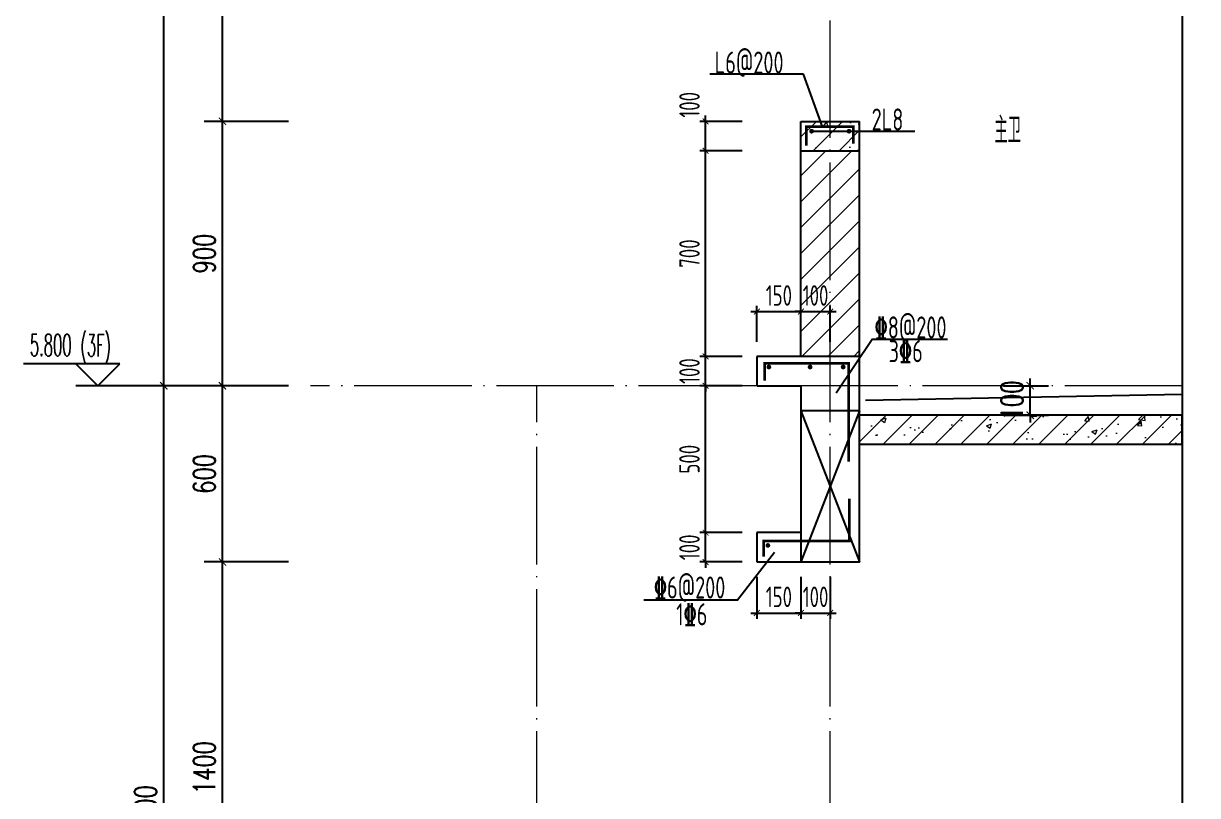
# Model space of a CAD drawing. Extents: x -668857 to 143095, y -247466 to 228182.
# Drawn here: x 67398 to 71397, y 156988 to 159617 of the extents above; entities that cross this region are included whole.
import ezdxf

# ---------------------------------------------------------------- set-up
doc = ezdxf.new("R2010")
doc.units = 0
doc.header["$LTSCALE"] = 1000
doc.linetypes.add('DOTE', pattern=[2.4200000000000004, 2, -0.2, 0.02, -0.2])
doc.layers.get('0').update_dxf_attribs({"linetype": 'CONTINUOUS'})
doc.layers.get('DEFPOINTS').update_dxf_attribs({"linetype": 'CONTINUOUS'})
for name, color, linetype in [('DIM', 2, 'CONTINUOUS'), ('DIM_ELEV', 3, 'CONTINUOUS'), ('DIM_SYMB', 3, 'CONTINUOUS'), ('PUB_DIM', 3, 'CONTINUOUS'), ('PUB_TEXT', 2, 'CONTINUOUS'), ('REIN', 6, 'CONTINUOUS'), ('S-大样-砼线', 7, 'CONTINUOUS'), ('S-引出线', 40, 'CONTINUOUS'), ('TEXT', 2, 'CONTINUOUS'), ('WALL', 5, 'CONTINUOUS'), ('看线', 251, 'CONTINUOUS')]:
    doc.layers.add(name, color=color, linetype=linetype)
for name, color, linetype, lineweight in [('DOTE', 19, 'DOTE', 9), ('PUB_HATCH', 8, 'CONTINUOUS', 9), ('内粉刷', 37, 'CONTINUOUS', 9)]:
    doc.layers.add(name, color=color, linetype=linetype, lineweight=lineweight)
doc.styles.add('_TCH_DIM', font='SIMPLEX.shx', dxfattribs={"width": 0.7, "bigfont": 'GBCBIG.shx'})
doc.styles.add('_TCH_DIM_T3', font='SIMPLEX', dxfattribs={"width": 0.7058823529411765, "bigfont": 'GBCBIG'})
doc.styles.add('DIM_FONT_T3', font='SIMPLEX', dxfattribs={"width": 0.7058823529411765, "bigfont": 'GBCBIG'})
doc.styles.add('TSSD_DIMENSION', font='Tssdeng.shx', dxfattribs={"width": 0.7, "bigfont": 'tssdchn.shx'})
doc.styles.add('TSSD_REIN', font='tssdeng.shx', dxfattribs={"width": 0.7, "height": 300, "bigfont": 'tssdchn.shx'})
doc.styles.add('w', font='tssdeng.shx', dxfattribs={"width": 0.8, "bigfont": 'tssdchn.shx'})
doc.dimstyles.new('_TCH_ARCH&&25', dxfattribs={"dimtxt": 74.375, "dimasz": 25, "dimexe": 62.5, "dimexo": 75, "dimgap": 25, "dimtad": 1, "dimdec": 0, "dimzin": 0, "dimdsep": 46, "dimtxsty": '_TCH_DIM_T3', "dimblk": 'ARCHTICK', "dimcen": 0.09, "dimclrt": 7, "dimazin": 0, "dimtfac": 1, "dimtdec": 0, "dimtix": 1, "dimtmove": 2, "dimatfit": 3, "dimldrblk": 'ARCHTICK', "dimfxl": 0, "dimtolj": 1, "dimtzin": 0, "dimarcsym": 0})
doc.dimstyles.new('TSSD_20_20', dxfattribs={"dimtxt": 60, "dimasz": 20, "dimexe": 20, "dimexo": 50, "dimgap": 20, "dimtad": 1, "dimdec": 0, "dimzin": 0, "dimdsep": 46, "dimtxsty": 'TSSD_DIMENSION', "dimblk": 'ARCHTICK', "dimblk1": 'ARCHTICK', "dimblk2": 'ARCHTICK', "dimcen": 0, "dimdle": 20, "dimclrt": 7, "dimadec": 0, "dimazin": 0, "dimtfac": 1, "dimtdec": 0, "dimtix": 1, "dimtmove": 2, "dimatfit": 3, "dimfxl": 0, "dimtolj": 1, "dimtzin": 0, "dimarcsym": 0})
pattern_1 = [(45, (0, 0), (-44.19417382415921, 44.19417382415922), []), (49.99999999999999, (0, 0), (179.3150456501884, -15.68803374564878), [18.75, -206.25]), (355, (0, 0), (-34.68783340325, 188.048033425003), [15, -165]), (100.4514, (14.94292, -1.307335), (144.6273454285054, 172.3598855152384), [15.9350475, -175.285528]), (46.18420000000002, (0, 50), (266.8102621564111, -41.37975358225452), [28.125, -309.3749999999999]), (96.6356, (22.23418625, 46.55167325), (233.6656763871758, 243.5294677251104), [23.902572, -262.92825]), (351.1842, (0, 50), (233.6654862834068, 243.5296502313311), [22.5, -247.5]), (21, (25, 37.5), (149.2267630296154, -100.6547226663347), [18.75, -206.25]), (326.0000000000001, (25, 37.5), (60.82883298039543, 181.2875112617133), [15, -165]), (71.4514, (37.43555825, 29.1120985), (210.0556571453725, 80.6326241774881), [15.9350475, -175.285528]), (37.50000000000001, (0, 0), (3.039963829322667, 83.22346345782788), [0, -163, 0, -167.5, 0, -165.625]), (7.499999999999999, (0, 0), (65.76738436053715, 98.60292797059006), [0, -95.5, 0, -159.25, 0, -63.125]), (327.5, (-55.75, 0), (133.4556090431022, -5.638717933594939), [0, -62.5, 0, -195, 0, -258.75]), (317.5, (-80.75, 0), (145.7965423355966, 25.02624558307943), [0, -81.25, 0, -129.5, 0, -183.75])]

# ---------------------------------------------------------------- blocks, each defined once
blk = doc.blocks.new('_ArchTick')
at = {"color": 0, "linetype": 'ByBlock', "const_width": 0.15}
blk.add_lwpolyline([(-0.5, -0.5), (0.5, 0.5)], dxfattribs=at)
blk = doc.blocks.new('*D2171')
at = {"layer": 'DEFPOINTS', "color": 0}
for p in [(910898.228396084, -114386.082387041), (911064.1882811756, -114386.082387041), (910898.228396084, -114486.0823868571)]:
    blk.add_point(p, dxfattribs=at)
at = {"layer": 'PUB_DIM', "color": 0, "lineweight": -2}
for p, q in [((911064.1882811756, -114386.082387041), (911064.1882811756, -114361.082387041)), ((910973.228396084, -114386.082387041), (911126.6882811756, -114386.082387041)), ((911064.1882811756, -114486.0823868571), (911064.1882811756, -114386.082387041)), ((910973.228396084, -114486.0823868571), (911126.6882811756, -114486.0823868571)), ((911064.1882811756, -114486.0823868571), (911064.1882811756, -114511.0823868571))]:
    blk.add_line(p, q, dxfattribs=at)
at = {"layer": 'PUB_DIM', "color": 0, "lineweight": -2, "xscale": 25, "yscale": 25, "zscale": 25}
for p, rotation in [((911064.1882811756, -114386.082387041), 270), ((911064.1882811756, -114486.0823868571), 90)]:
    blk.add_blockref('_ArchTick', p, dxfattribs=dict(at, rotation=rotation))
at = {"layer": 'PUB_DIM', "color": 7, "insert": (911002.0007811756, -114436.0823869489), "char_height": 74.375, "attachment_point": 5, "rotation": 90, "style": '_TCH_DIM_T3'}
blk.add_mtext('\\A1;100', dxfattribs=at)
blk = doc.blocks.new('*D2172')
at = {"layer": 'DEFPOINTS', "color": 0}
for p in [(909958.4352635219, -113486.0823868667), (910133.0460299711, -113486.0823868667), (910133.0460299711, -113586.0823868667)]:
    blk.add_point(p, dxfattribs=at)
at = {"layer": 'DIM', "color": 0, "lineweight": -2}
for p, q in [((910083.0460299711, -113486.0823868667), (909938.4352635219, -113486.0823868667)), ((909958.4352635219, -113606.0823868667), (909958.4352635219, -113466.0823868667)), ((910083.0460299711, -113586.0823868667), (909938.4352635219, -113586.0823868667))]:
    blk.add_line(p, q, dxfattribs=at)
at = {"layer": 'DIM', "color": 0, "lineweight": -2, "xscale": 20, "yscale": 20, "zscale": 20}
for p, rotation in [((909958.4352635219, -113486.0823868667), 90), ((909958.4352635219, -113586.0823868667), 270)]:
    blk.add_blockref('_ArchTick', p, dxfattribs=dict(at, rotation=rotation))
at = {"layer": 'DIM', "color": 7, "insert": (909903.4352635219, -113429.6336689178), "char_height": 70, "attachment_point": 5, "rotation": 90, "style": 'TSSD_DIMENSION'}
blk.add_mtext('\\A1;100', dxfattribs=at)
blk = doc.blocks.new('*D2173')
at = {"layer": 'DEFPOINTS', "color": 0}
for p in [(909958.4352635219, -114286.0825243752), (910133.0460299711, -114286.0825243752), (910133.0460299711, -114386.0825243908)]:
    blk.add_point(p, dxfattribs=at)
at = {"layer": 'DIM', "color": 0, "lineweight": -2}
for p, q in [((910083.0460299711, -114286.0825243752), (909938.4352635219, -114286.0825243752)), ((909958.4352635219, -114286.0825243752), (909958.4352635219, -114266.0825243752)), ((909958.4352635219, -114386.0825243908), (909958.4352635219, -114286.0825243752)), ((910083.0460299711, -114386.0825243908), (909938.4352635219, -114386.0825243908)), ((909958.4352635219, -114386.0825243908), (909958.4352635219, -114406.0825243908))]:
    blk.add_line(p, q, dxfattribs=at)
at = {"layer": 'DIM', "color": 0, "lineweight": -2, "xscale": 20, "yscale": 20, "zscale": 20}
for p, rotation in [((909958.4352635219, -114286.0825243752), 270), ((909958.4352635219, -114386.0825243908), 90)]:
    blk.add_blockref('_ArchTick', p, dxfattribs=dict(at, rotation=rotation))
at = {"layer": 'DIM', "color": 7, "insert": (909903.4352635219, -114336.0825243829), "char_height": 70, "attachment_point": 5, "rotation": 90, "style": 'TSSD_DIMENSION'}
blk.add_mtext('\\A1;100', dxfattribs=at)
blk = doc.blocks.new('*D2174')
at = {"layer": 'DEFPOINTS', "color": 0}
for p in [(909958.4352635219, -114386.0825243908), (910133.0460299711, -114386.0825243908), (910133.0460299711, -114886.0825243908)]:
    blk.add_point(p, dxfattribs=at)
at = {"layer": 'DIM', "color": 0, "lineweight": -2}
for p, q in [((909958.4352635219, -114906.0825243908), (909958.4352635219, -114366.0825243908)), ((910083.0460299711, -114386.0825243908), (909938.4352635219, -114386.0825243908)), ((910083.0460299711, -114886.0825243908), (909938.4352635219, -114886.0825243908))]:
    blk.add_line(p, q, dxfattribs=at)
at = {"layer": 'DIM', "color": 0, "lineweight": -2, "xscale": 20, "yscale": 20, "zscale": 20}
for p, rotation in [((909958.4352635219, -114386.0825243908), 90), ((909958.4352635219, -114886.0825243908), 270)]:
    blk.add_blockref('_ArchTick', p, dxfattribs=dict(at, rotation=rotation))
at = {"layer": 'DIM', "color": 7, "insert": (909903.4352635219, -114636.0825243907), "char_height": 70, "attachment_point": 5, "rotation": 90, "style": 'TSSD_DIMENSION'}
blk.add_mtext('\\A1;500', dxfattribs=at)
blk = doc.blocks.new('*D2175')
at = {"layer": 'DEFPOINTS', "color": 0}
for p in [(909958.4352635219, -114886.0825243908), (910133.0460299711, -114886.0825243908), (910133.0460299711, -114986.0825243907)]:
    blk.add_point(p, dxfattribs=at)
at = {"layer": 'DIM', "color": 0, "lineweight": -2}
for p, q in [((910083.0460299711, -114886.0825243908), (909938.4352635219, -114886.0825243908)), ((909958.4352635219, -114886.0825243908), (909958.4352635219, -114866.0825243908)), ((909958.4352635219, -114986.0825243907), (909958.4352635219, -114886.0825243908)), ((910083.0460299711, -114986.0825243907), (909938.4352635219, -114986.0825243907)), ((909958.4352635219, -114986.0825243907), (909958.4352635219, -115006.0825243907))]:
    blk.add_line(p, q, dxfattribs=at)
at = {"layer": 'DIM', "color": 0, "lineweight": -2, "xscale": 20, "yscale": 20, "zscale": 20}
for p, rotation in [((909958.4352635219, -114886.0825243908), 270), ((909958.4352635219, -114986.0825243907), 90)]:
    blk.add_blockref('_ArchTick', p, dxfattribs=dict(at, rotation=rotation))
at = {"layer": 'DIM', "color": 7, "insert": (909903.4352635219, -114936.0825243906), "char_height": 70, "attachment_point": 5, "rotation": 90, "style": 'TSSD_DIMENSION'}
blk.add_mtext('\\A1;100', dxfattribs=at)
blk = doc.blocks.new('*D2176')
at = {"layer": 'DEFPOINTS', "color": 0}
for p in [(910133.0460299711, -114986.0825243871), (910283.0460299696, -114986.08252439), (910283.0460299696, -115159.7932143431)]:
    blk.add_point(p, dxfattribs=at)
at = {"layer": 'DIM', "color": 0, "lineweight": -2}
for p, q in [((910133.0460299711, -115036.0825243871), (910133.0460299711, -115179.7932143431)), ((910283.0460299696, -115036.08252439), (910283.0460299696, -115179.7932143431)), ((910113.0460299711, -115159.7932143431), (910303.0460299696, -115159.7932143431))]:
    blk.add_line(p, q, dxfattribs=at)
at = {"layer": 'DIM', "color": 0, "lineweight": -2, "xscale": 20, "yscale": 20, "zscale": 20, "rotation": 180}
blk.add_blockref('_ArchTick', (910133.0460299711, -115159.7932143431), dxfattribs=at)
at = {"layer": 'DIM', "color": 0, "lineweight": -2, "xscale": 20, "yscale": 20, "zscale": 20}
blk.add_blockref('_ArchTick', (910283.0460299696, -115159.7932143431), dxfattribs=at)
at = {"layer": 'DIM', "color": 7, "insert": (910208.0460299703, -115104.7932143431), "char_height": 70, "attachment_point": 5, "style": 'TSSD_DIMENSION'}
blk.add_mtext('\\A1;150', dxfattribs=at)
blk = doc.blocks.new('*D2177')
at = {"layer": 'DEFPOINTS', "color": 0}
for p in [(910283.0460299696, -114986.08252439), (910383.0460232922, -114986.0825243919), (910383.0460232922, -115159.7932143455)]:
    blk.add_point(p, dxfattribs=at)
at = {"layer": 'DIM', "color": 0, "lineweight": -2}
for p, q in [((910283.0460299696, -115036.08252439), (910283.0460299696, -115179.7932143455)), ((910383.0460232922, -115036.0825243919), (910383.0460232922, -115179.7932143455)), ((910283.0460299696, -115159.7932143455), (910263.0460299696, -115159.7932143455)), ((910283.0460299696, -115159.7932143455), (910383.0460232922, -115159.7932143455)), ((910383.0460232922, -115159.7932143455), (910403.0460232922, -115159.7932143455))]:
    blk.add_line(p, q, dxfattribs=at)
at = {"layer": 'DIM', "color": 0, "lineweight": -2, "xscale": 20, "yscale": 20, "zscale": 20}
blk.add_blockref('_ArchTick', (910283.0460299696, -115159.7932143455), dxfattribs=at)
at = {"layer": 'DIM', "color": 0, "lineweight": -2, "xscale": 20, "yscale": 20, "zscale": 20, "rotation": 180}
blk.add_blockref('_ArchTick', (910383.0460232922, -115159.7932143455), dxfattribs=at)
at = {"layer": 'DIM', "color": 7, "insert": (910333.0460266309, -115104.7932143455), "char_height": 70, "attachment_point": 5, "style": 'TSSD_DIMENSION'}
blk.add_mtext('\\A1;100', dxfattribs=at)
blk = doc.blocks.new('*D2178')
at = {"layer": 'DEFPOINTS', "color": 0}
for p in [(910283.0460299663, -114133.7331786214), (910133.0460299368, -114286.0566567279), (910283.0460299663, -114286.0566567308)]:
    blk.add_point(p, dxfattribs=at)
at = {"layer": 'DIM', "color": 0, "lineweight": -2}
for p, q in [((910113.0460299368, -114133.7331786214), (910303.0460299663, -114133.7331786214)), ((910133.0460299368, -114236.0566567279), (910133.0460299368, -114113.7331786214)), ((910283.0460299663, -114236.0566567308), (910283.0460299663, -114113.7331786214))]:
    blk.add_line(p, q, dxfattribs=at)
at = {"layer": 'DIM', "color": 0, "lineweight": -2, "xscale": 20, "yscale": 20, "zscale": 20, "rotation": 180}
blk.add_blockref('_ArchTick', (910133.0460299368, -114133.7331786214), dxfattribs=at)
at = {"layer": 'DIM', "color": 0, "lineweight": -2, "xscale": 20, "yscale": 20, "zscale": 20}
blk.add_blockref('_ArchTick', (910283.0460299663, -114133.7331786214), dxfattribs=at)
at = {"layer": 'DIM', "color": 7, "insert": (910208.0460299515, -114078.7331786214), "char_height": 70, "attachment_point": 5, "style": 'TSSD_DIMENSION'}
blk.add_mtext('\\A1;150', dxfattribs=at)
blk = doc.blocks.new('*D2179')
at = {"layer": 'DEFPOINTS', "color": 0}
for p in [(910383.0460232887, -114133.7331786237), (910283.0460299663, -114286.0566567308), (910383.0460232887, -114286.0566567327)]:
    blk.add_point(p, dxfattribs=at)
at = {"layer": 'DIM', "color": 0, "lineweight": -2}
for p, q in [((910283.0460299663, -114133.7331786237), (910263.0460299663, -114133.7331786237)), ((910283.0460299663, -114236.0566567308), (910283.0460299663, -114113.7331786237)), ((910283.0460299663, -114133.7331786237), (910383.0460232887, -114133.7331786237)), ((910383.0460232887, -114236.0566567327), (910383.0460232887, -114113.7331786237)), ((910383.0460232887, -114133.7331786237), (910403.0460232887, -114133.7331786237))]:
    blk.add_line(p, q, dxfattribs=at)
at = {"layer": 'DIM', "color": 0, "lineweight": -2, "xscale": 20, "yscale": 20, "zscale": 20}
blk.add_blockref('_ArchTick', (910283.0460299663, -114133.7331786237), dxfattribs=at)
at = {"layer": 'DIM', "color": 0, "lineweight": -2, "xscale": 20, "yscale": 20, "zscale": 20, "rotation": 180}
blk.add_blockref('_ArchTick', (910383.0460232887, -114133.7331786237), dxfattribs=at)
at = {"layer": 'DIM', "color": 7, "insert": (910333.0460266275, -114078.7331786237), "char_height": 70, "attachment_point": 5, "style": 'TSSD_DIMENSION'}
blk.add_mtext('\\A1;100', dxfattribs=at)
blk = doc.blocks.new('*D2180')
at = {"layer": 'DEFPOINTS', "color": 0}
for p in [(909958.4352635219, -113586.0823868667), (910133.0460299711, -113586.0823868667), (910133.0460299711, -114286.0825243752)]:
    blk.add_point(p, dxfattribs=at)
at = {"layer": 'DIM', "color": 0, "lineweight": -2}
for p, q in [((909958.4352635219, -114306.0825243752), (909958.4352635219, -113566.0823868667)), ((910083.0460299711, -113586.0823868667), (909938.4352635219, -113586.0823868667)), ((910083.0460299711, -114286.0825243752), (909938.4352635219, -114286.0825243752))]:
    blk.add_line(p, q, dxfattribs=at)
at = {"layer": 'DIM', "color": 0, "lineweight": -2, "xscale": 20, "yscale": 20, "zscale": 20}
for p, rotation in [((909958.4352635219, -113586.0823868667), 90), ((909958.4352635219, -114286.0825243752), 270)]:
    blk.add_blockref('_ArchTick', p, dxfattribs=dict(at, rotation=rotation))
at = {"layer": 'DIM', "color": 7, "insert": (909903.4352635219, -113936.0824556208), "char_height": 70, "attachment_point": 5, "rotation": 90, "style": 'TSSD_DIMENSION'}
blk.add_mtext('\\A1;700', dxfattribs=at)
blk = doc.blocks.new('*D2599')
at = {"layer": 'DEFPOINTS', "color": 0}
for p in [(68076.09341225855, 157783.2258814368), (68376.09341227927, 157783.2258814368), (68376.09341227927, 156383.2260189572)]:
    blk.add_point(p, dxfattribs=at)
at = {"layer": 'PUB_DIM', "color": 0, "lineweight": -2}
for p, q in [((68301.09341227927, 157783.2258814368), (68013.59341225855, 157783.2258814368)), ((68076.09341225855, 156383.2260189572), (68076.09341225855, 157783.2258814368)), ((68301.09341227927, 156383.2260189572), (68013.59341225855, 156383.2260189572))]:
    blk.add_line(p, q, dxfattribs=at)
at = {"layer": 'PUB_DIM', "color": 0, "lineweight": -2, "xscale": 25, "yscale": 25, "zscale": 25}
for p, rotation in [((68076.09341225855, 157783.2258814368), 90), ((68076.09341225855, 156383.2260189572), 270)]:
    blk.add_blockref('_ArchTick', p, dxfattribs=dict(at, rotation=rotation))
at = {"layer": 'PUB_DIM', "color": 7, "insert": (68013.90591225853, 157083.2259501971), "char_height": 74.375, "attachment_point": 5, "rotation": 90, "style": '_TCH_DIM_T3'}
blk.add_mtext('\\A1;1400', dxfattribs=at)
blk = doc.blocks.new('*D2600')
at = {"layer": 'DEFPOINTS', "color": 0}
for p in [(68076.09341225855, 158383.2258814366), (68376.09341227927, 158383.2258814366), (68376.09341227927, 157783.2258814368)]:
    blk.add_point(p, dxfattribs=at)
at = {"layer": 'PUB_DIM', "color": 0, "lineweight": -2}
for p, q in [((68301.09341227927, 158383.2258814366), (68013.59341225855, 158383.2258814366)), ((68076.09341225855, 157783.2258814368), (68076.09341225855, 158383.2258814366)), ((68301.09341227927, 157783.2258814368), (68013.59341225855, 157783.2258814368))]:
    blk.add_line(p, q, dxfattribs=at)
at = {"layer": 'PUB_DIM', "color": 0, "lineweight": -2, "xscale": 25, "yscale": 25, "zscale": 25}
for p, rotation in [((68076.09341225855, 158383.2258814366), 90), ((68076.09341225855, 157783.2258814368), 270)]:
    blk.add_blockref('_ArchTick', p, dxfattribs=dict(at, rotation=rotation))
at = {"layer": 'PUB_DIM', "color": 7, "insert": (68013.90591225853, 158083.2258814368), "char_height": 74.375, "attachment_point": 5, "rotation": 90, "style": '_TCH_DIM_T3'}
blk.add_mtext('\\A1;600', dxfattribs=at)
blk = doc.blocks.new('*D2601')
at = {"layer": 'DEFPOINTS', "color": 0}
for p in [(68076.09341225855, 159283.2260189572), (68376.09341227927, 159283.2260189572), (68376.09341227927, 158383.2258814366)]:
    blk.add_point(p, dxfattribs=at)
at = {"layer": 'PUB_DIM', "color": 0, "lineweight": -2}
for p, q in [((68301.09341227927, 159283.2260189572), (68013.59341225855, 159283.2260189572)), ((68076.09341225855, 158383.2258814366), (68076.09341225855, 159283.2260189572)), ((68301.09341227927, 158383.2258814366), (68013.59341225855, 158383.2258814366))]:
    blk.add_line(p, q, dxfattribs=at)
at = {"layer": 'PUB_DIM', "color": 0, "lineweight": -2, "xscale": 25, "yscale": 25, "zscale": 25}
for p, rotation in [((68076.09341225855, 159283.2260189572), 90), ((68076.09341225855, 158383.2258814366), 270)]:
    blk.add_blockref('_ArchTick', p, dxfattribs=dict(at, rotation=rotation))
at = {"layer": 'PUB_DIM', "color": 7, "insert": (68013.90591225853, 158833.2259501969), "char_height": 74.375, "attachment_point": 5, "rotation": 90, "style": '_TCH_DIM_T3'}
blk.add_mtext('\\A1;900', dxfattribs=at)
blk = doc.blocks.new('*D2602')
at = {"layer": 'DEFPOINTS', "color": 0}
for p in [(68076.09341225855, 160683.2258814366), (68376.09341227927, 160683.2258814366), (68376.09341227927, 159283.2260189572)]:
    blk.add_point(p, dxfattribs=at)
at = {"layer": 'PUB_DIM', "color": 0, "lineweight": -2}
for p, q in [((68301.09341227927, 160683.2258814366), (68013.59341225855, 160683.2258814366)), ((68076.09341225855, 159283.2260189572), (68076.09341225855, 160683.2258814366)), ((68301.09341227927, 159283.2260189572), (68013.59341225855, 159283.2260189572))]:
    blk.add_line(p, q, dxfattribs=at)
at = {"layer": 'PUB_DIM', "color": 0, "lineweight": -2, "xscale": 25, "yscale": 25, "zscale": 25}
for p, rotation in [((68076.09341225855, 160683.2258814366), 90), ((68076.09341225855, 159283.2260189572), 270)]:
    blk.add_blockref('_ArchTick', p, dxfattribs=dict(at, rotation=rotation))
at = {"layer": 'PUB_DIM', "color": 7, "insert": (68013.90591225853, 159983.2259501969), "char_height": 74.375, "attachment_point": 5, "rotation": 90, "style": '_TCH_DIM_T3'}
blk.add_mtext('\\A1;1400', dxfattribs=at)
blk = doc.blocks.new('*D2613')
at = {"layer": 'DEFPOINTS', "color": 0}
for p in [(67876.09341225412, 158383.2258814365), (68376.09341227927, 158383.2258814365), (68376.09341227927, 155483.2258814365)]:
    blk.add_point(p, dxfattribs=at)
at = {"layer": 'PUB_DIM', "color": 0, "lineweight": -2}
for p, q in [((68301.09341227927, 158383.2258814365), (67813.59341225412, 158383.2258814365)), ((67876.09341225412, 155483.2258814365), (67876.09341225412, 158383.2258814365)), ((68301.09341227927, 155483.2258814365), (67813.59341225412, 155483.2258814365))]:
    blk.add_line(p, q, dxfattribs=at)
at = {"layer": 'PUB_DIM', "color": 0, "lineweight": -2, "xscale": 25, "yscale": 25, "zscale": 25}
for p, rotation in [((67876.09341225412, 158383.2258814365), 90), ((67876.09341225412, 155483.2258814365), 270)]:
    blk.add_blockref('_ArchTick', p, dxfattribs=dict(at, rotation=rotation))
at = {"layer": 'PUB_DIM', "color": 7, "insert": (67813.90591225411, 156933.2258814365), "char_height": 74.375, "attachment_point": 5, "rotation": 90, "style": '_TCH_DIM_T3'}
blk.add_mtext('\\A1;2900', dxfattribs=at)
blk = doc.blocks.new('*D2614')
at = {"layer": 'DEFPOINTS', "color": 0}
for p in [(67876.09341225412, 161283.2258814363), (68376.09341227927, 161283.2258814363), (68376.09341227927, 158383.2258814365)]:
    blk.add_point(p, dxfattribs=at)
at = {"layer": 'PUB_DIM', "color": 0, "lineweight": -2}
for p, q in [((68301.09341227927, 161283.2258814363), (67813.59341225412, 161283.2258814363)), ((67876.09341225412, 158383.2258814365), (67876.09341225412, 161283.2258814363)), ((68301.09341227927, 158383.2258814365), (67813.59341225412, 158383.2258814365))]:
    blk.add_line(p, q, dxfattribs=at)
at = {"layer": 'PUB_DIM', "color": 0, "lineweight": -2, "xscale": 25, "yscale": 25, "zscale": 25}
for p, rotation in [((67876.09341225412, 161283.2258814363), 90), ((67876.09341225412, 158383.2258814365), 270)]:
    blk.add_blockref('_ArchTick', p, dxfattribs=dict(at, rotation=rotation))
at = {"layer": 'PUB_DIM', "color": 7, "insert": (67813.90591225411, 159833.2258814364), "char_height": 74.375, "attachment_point": 5, "rotation": 90, "style": '_TCH_DIM_T3'}
blk.add_mtext('\\A1;2900', dxfattribs=at)
blk = doc.blocks.new('20210809.02282059')
at = {"layer": 'REIN', "const_width": 9}
blk.add_lwpolyline([(87484.17413905729, 66580.93723980524), (87484.17413905729, 66644.7473179046), (87644.05902665015, 66644.7473179046), (87644.05902665015, 66586.78243779903)], dxfattribs=at)
at = {"layer": 'REIN', "const_width": 8}
for points in [[(87497.66146427253, 66629.68552062381, 1), (87505.66146427253, 66629.68552062381, 1)], [(87625.09821334062, 66629.68552062381, 1), (87633.09821334062, 66629.68552062381, 1)]]:
    blk.add_lwpolyline(points, format="xyb", close=True, dxfattribs=at)
at = {"layer": 'S-引出线'}
for p, q in [((87474.5888281595, 66823.76058760582), (87154.50981688779, 66823.76058760582)), ((87538.80876634456, 66644.7473179046), (87474.5888281595, 66823.76058760582)), ((87501.66146427253, 66629.68552062381), (87853.2882327484, 66629.68552062381))]:
    blk.add_line(p, q, dxfattribs=at)
at = {"layer": 'TEXT', "style": 'w', "width": 0.7}
for s, p in [('L6@200', (87171.47256206069, 66825.93027499522)), ('2L8', (87706.15828353167, 66632.06966891466))]:
    blk.add_text(s, height=75, rotation=1.867629851175362e-07, dxfattribs=at).set_placement(p)
blk = doc.blocks.new('A$C124E38C7')
at = {"layer": 'REIN'}
for points in [[(411.3491916419007, 827.6198026949423, 9, 9, 0), (411.3491916419007, 885.7864124497282, 9, 9, 0), (697.136046927888, 885.7864124497282, 9, 9, 0), (697.136046927888, 551.0904451996903, 9, 9, 0)], [(407.7055343370885, 227.9407258796855, 9, 9, 0), (407.7055343370885, 280.9011473031132, 9, 9, 0), (700.087186511606, 280.9011473031132, 9, 9, 0), (700.087186511606, 425.2876792717143, 9, 9, 0)]]:
    blk.add_lwpolyline(points, format="xyseb", dxfattribs=at)
at = {"layer": 'REIN', "const_width": 8}
for points in [[(421.8327268124558, 873.5427987211733, 1), (429.8327268124558, 873.5427987211733, 1)], [(562.2868298138492, 873.5427987211733, 1), (570.2868298138492, 873.5427987211733, 1)], [(674.8765359376557, 873.5427987211733, 1), (682.8765359376557, 873.5427987211733, 1)], [(418.3428307138383, 266.0767502083327, 1), (426.3428307138383, 266.0767502083327, 1)]]:
    blk.add_lwpolyline(points, format="xyb", close=True, dxfattribs=at)
at = {"layer": 'S-大样-砼线'}
for p, q in [((534.9131775260903, 724.9081133130239), (734.9131767665967, 209.8477938786382)), ((734.9161242698319, 724.9081133109867), (534.9161258917302, 209.8477938691503))]:
    blk.add_line(p, q, dxfattribs=at)
blk.add_lwpolyline([(734.9131833887659, 724.9081133072614), (534.9131775260903, 724.9081133072614), (534.913177951239, 209.8477938728756), (734.9131838129833, 209.8477938728756)], close=True, dxfattribs=at)
at = {"layer": 'S-引出线'}
for points in [[(655.4759675925598, 786.1005740879918), (777.7402859008871, 968.3219862158294), (1034.716379232705, 968.3219862158294)], [(445.2635719589889, 242.7101313573658), (318.597527531907, 79.6172117459937), (0.007638059556484222, 79.6172117459937)]]:
    blk.add_lwpolyline(points, dxfattribs=at)
at = {"layer": 'TEXT', "style": 'TSSD_REIN', "width": 0.7}
for s, p in [('%%1328@200', (785.8780742259696, 970.9405861510313)), ('3%%1326', (833.783343960531, 890.0683411068167)), ('%%1326@200', (33.9313798728399, 85.49755562626524)), ('1%%1326', (110.1330228815787, -5.766491179412697))]:
    blk.add_text(s, height=75, rotation=1.867629851175362e-07, dxfattribs=at).set_placement(p)
blk = doc.blocks.new('GHFHFHTFDFS')
at = {"layer": 'PUB_HATCH'}
h = blk.add_hatch(dxfattribs=at)
h.set_pattern_fill('钢筋混凝土', color=256, scale=25, style=0)
h.set_pattern_definition(pattern_1)
h.paths.add_polyline_path([(910483.0460299271, -113586.0823868667), (910483.0460299271, -113486.0823868667), (910283.0460299271, -113486.0823868667), (910283.0460299271, -113586.0823868667)])
h = blk.add_hatch(dxfattribs=at)
h.set_pattern_fill('普通砖', color=256, scale=25, style=0)
h.set_pattern_definition([(45, (0, 44.8778375), (-44.19419150182874, 44.19419150182875), [])])
h.paths.add_polyline_path([(910483.0460232225, -114286.0823868666), (910483.0460232225, -113586.0823868667), (910283.0460232225, -113586.0823868667), (910283.0460232225, -114286.0823868666)])
h = blk.add_hatch(dxfattribs=at)
h.set_pattern_fill('钢筋混凝土', color=256, scale=25, style=0)
h.set_pattern_definition(pattern_1)
h.paths.add_polyline_path([(910483.0460278066, -114486.0823868664), (910483.0460266554, -114586.0823868664), (911581.5709424494, -114586.082386862), (911581.570942449, -114486.082386862)])
at = {"layer": 'WALL'}
for p, q in [((910283.0460299271, -113586.0823868667), (910283.0460299271, -113486.0823868667)), ((910283.0460299271, -113486.0823868667), (910483.0460299271, -113486.0823868667)), ((910483.0460299271, -113586.0823868667), (910483.0460299271, -113486.0823868667)), ((910283.0460232225, -114286.0823868666), (910283.0460232225, -113586.0823868667)), ((910283.0460299271, -113586.0823868667), (910483.0460299271, -113586.0823868667)), ((910483.0460232225, -114286.0823868666), (910483.0460232225, -113586.0823868667)), ((910483.0460301089, -114286.0825243875), (910133.046029971, -114286.0825243875)), ((910133.046029971, -114286.0825243875), (910133.046029971, -114386.0825243872)), ((910483.0460277906, -114486.0823868618), (910483.0460301089, -114286.0825243875)), ((910133.046029971, -114386.0825243872), (910283.046029971, -114386.0825243875)), ((910283.046029971, -114386.0825243875), (910283.046029971, -114886.0825243871)), ((911581.570942449, -114486.082386862), (910483.0460277906, -114486.082386861)), ((911581.5709424494, -114586.082386862), (911581.570942449, -114486.082386862)), ((910483.0460220507, -114986.0825243866), (910483.0460266393, -114586.08238687)), ((911581.5709424494, -114586.082386862), (910483.0460266394, -114586.0823868655)), ((910283.046029971, -114886.0825243871), (910133.046029971, -114886.0825243871)), ((910133.046029971, -114886.0825243871), (910133.046029971, -114986.0825243871)), ((910133.046029971, -114986.0825243871), (910483.0460220507, -114986.0825243866))]:
    blk.add_line(p, q, dxfattribs=at)
at = {"layer": '看线', "color": 32}
blk.add_lwpolyline([(911581.570942449, -114416.0823868628), (910503.0460294228, -114436.0713298054)], dxfattribs=at)
at = {"layer": 'PUB_TEXT', "style": 'DIM_FONT_T3', "width": 0.7058823529411765}
blk.add_text('主卫', height=89.36170212765958, dxfattribs=at).set_placement((910942.2641251077, -113560.4594087485))
at = {"layer": 'DIM'}
dim = blk.add_linear_dim(base=(909958.4352635219, -113486.0823868667), p1=(910133.0460299711, -113586.0823868667), p2=(910133.0460299711, -113486.0823868667), angle=90, dimstyle='TSSD_20_20', override={"dimtxt": 70}, dxfattribs=at)
dim.commit()
dim.dimension.update_dxf_attribs({"geometry": '*D2172', "text_midpoint": (909903.4352635219, -113429.6336689178), "dimtype": 129})
for p1, p2, distance, picture, middle in [((910133.0460299711, -114286.0825243752), (910133.0460299711, -113586.0823868667), 174.6107664492447, '*D2180', (909903.4352635219, -113936.0824556208)), ((910133.0460299368, -114286.0566567279), (910283.0460299663, -114286.0566567308), 152.32347810939245, '*D2178', (910208.0460299515, -114078.7331786214)), ((910283.0460299663, -114286.0566567308), (910383.0460232887, -114286.0566567327), 152.32347810899955, '*D2179', (910333.0460266275, -114078.7331786237)), ((910133.0460299711, -114386.0825243908), (910133.0460299711, -114286.0825243752), 174.6107664492447, '*D2173', (909903.4352635219, -114336.0825243829)), ((910133.0460299711, -114886.0825243908), (910133.0460299711, -114386.0825243908), 174.6107664492447, '*D2174', (909903.4352635219, -114636.0825243907)), ((910133.0460299711, -114986.0825243907), (910133.0460299711, -114886.0825243908), 174.6107664492447, '*D2175', (909903.4352635219, -114936.0825243906)), ((910133.0460299711, -114986.0825243871), (910283.0460299696, -114986.08252439), -173.7106899530918, '*D2176', (910208.0460299703, -115104.7932143431)), ((910283.0460299696, -114986.08252439), (910383.0460232922, -114986.0825243919), -173.7106899536011, '*D2177', (910333.0460266309, -115104.7932143455))]:
    dim = blk.add_aligned_dim(p1=p1, p2=p2, distance=distance, dimstyle='TSSD_20_20', override={"dimtxt": 70}, dxfattribs=at)
    dim.commit()
    dim.dimension.update_dxf_attribs({"geometry": picture, "text_midpoint": middle})
at = {"layer": 'PUB_DIM'}
dim = blk.add_aligned_dim(p1=(910898.228396084, -114486.0823868571), p2=(910898.228396084, -114386.082387041), distance=-165.95988509152085, dimstyle='_TCH_ARCH&&25', dxfattribs=at)
dim.commit()
dim.dimension.update_dxf_attribs({"geometry": '*D2171', "text_midpoint": (911002.0007811756, -114436.0823869489)})

msp = doc.modelspace()

# ---------------------------------------------------------------- linework, layer by layer
at = {"layer": 'DIM_ELEV'}
for p, q in [((67726.09341225273, 158458.2258814365), (67398.09341225273, 158458.2258814365)), ((67651.09341225273, 158383.2258814365), (67576.09341225273, 158458.2258814365)), ((67651.09341225273, 158383.2258814365), (67726.09341225273, 158458.2258814365)), ((68076.09341225843, 158383.2258814365), (67576.09341225273, 158383.2258814365))]:
    msp.add_line(p, q, dxfattribs=at)
at = {"layer": 'DIM_SYMB'}
msp.add_lwpolyline([(71344.81248858606, 168563.2258814307), (71344.8124885856, 159901.3497366306), (71397.3124885856, 159882.2412993315), (71292.3124885856, 159863.7269663572), (71344.8124885856, 159845.0997366306), (71344.81248858513, 151183.2235918305)], dxfattribs=at)
at = {"layer": 'DOTE', "color": 1, "linetype": 'DOTE', "ltscale": 0.2}
for p, q in [((70146.28756935953, 151483.2235918305), (70146.28756935906, 169163.2258814303)), ((71344.81248858536, 158383.2258814365), (68376.09341227927, 158383.2258814365)), ((69146.28756935953, 151483.2235918305), (69146.28756935906, 158383.2258814365))]:
    msp.add_line(p, q, dxfattribs=at)

# ---------------------------------------------------------------- block references
at = {"layer": 'DIM'}
msp.add_blockref('GHFHFHTFDFS', (-840236.7584538634, 272769.3084058239), dxfattribs=at)
at = {"layer": 'REIN'}
msp.add_blockref('20210809.02282059', (-17418.89521789772, 92620.11925486242), dxfattribs=at)
at = {"layer": '内粉刷'}
msp.add_blockref('A$C124E38C7', (69511.37438437424, 157573.378105171), dxfattribs=at)

# ---------------------------------------------------------------- texts
at = {"layer": 'PUB_TEXT', "style": '_TCH_DIM', "width": 0.4941176470588236}
for s, p in [('(3F)', (67592.14341225277, 158483.2508814365)), ('5.800', (67419.99341225275, 158484.4758814365))]:
    msp.add_text(s, height=74.375, dxfattribs=at).set_placement(p)

# ---------------------------------------------------------------- dimensions: what is measured, and where the dimension line sits
at = {"layer": 'PUB_DIM'}
for p1, p2, distance, picture, middle in [((68376.09341227927, 158383.2258814365), (68376.09341227927, 161283.2258814363), 500.00000002514565, '*D2614', (67813.90591225411, 159833.2258814364)), ((68376.09341227927, 159283.2260189572), (68376.09341227927, 160683.2258814366), 300.0000000207219, '*D2602', (68013.90591225853, 159983.2259501969)), ((68376.09341227927, 158383.2258814366), (68376.09341227927, 159283.2260189572), 300.0000000207219, '*D2601', (68013.90591225853, 158833.2259501969)), ((68376.09341227927, 155483.2258814365), (68376.09341227927, 158383.2258814365), 500.0000000251457, '*D2613', (67813.90591225411, 156933.2258814365)), ((68376.09341227927, 157783.2258814368), (68376.09341227927, 158383.2258814366), 300.0000000207219, '*D2600', (68013.90591225853, 158083.2258814368)), ((68376.09341227927, 156383.2260189572), (68376.09341227927, 157783.2258814368), 300.0000000207219, '*D2599', (68013.90591225853, 157083.2259501971))]:
    dim = msp.add_aligned_dim(p1=p1, p2=p2, distance=distance, dimstyle='_TCH_ARCH&&25', dxfattribs=at)
    dim.commit()
    dim.dimension.update_dxf_attribs({"geometry": picture, "text_midpoint": middle})

doc.saveas('drawing.dxf')
